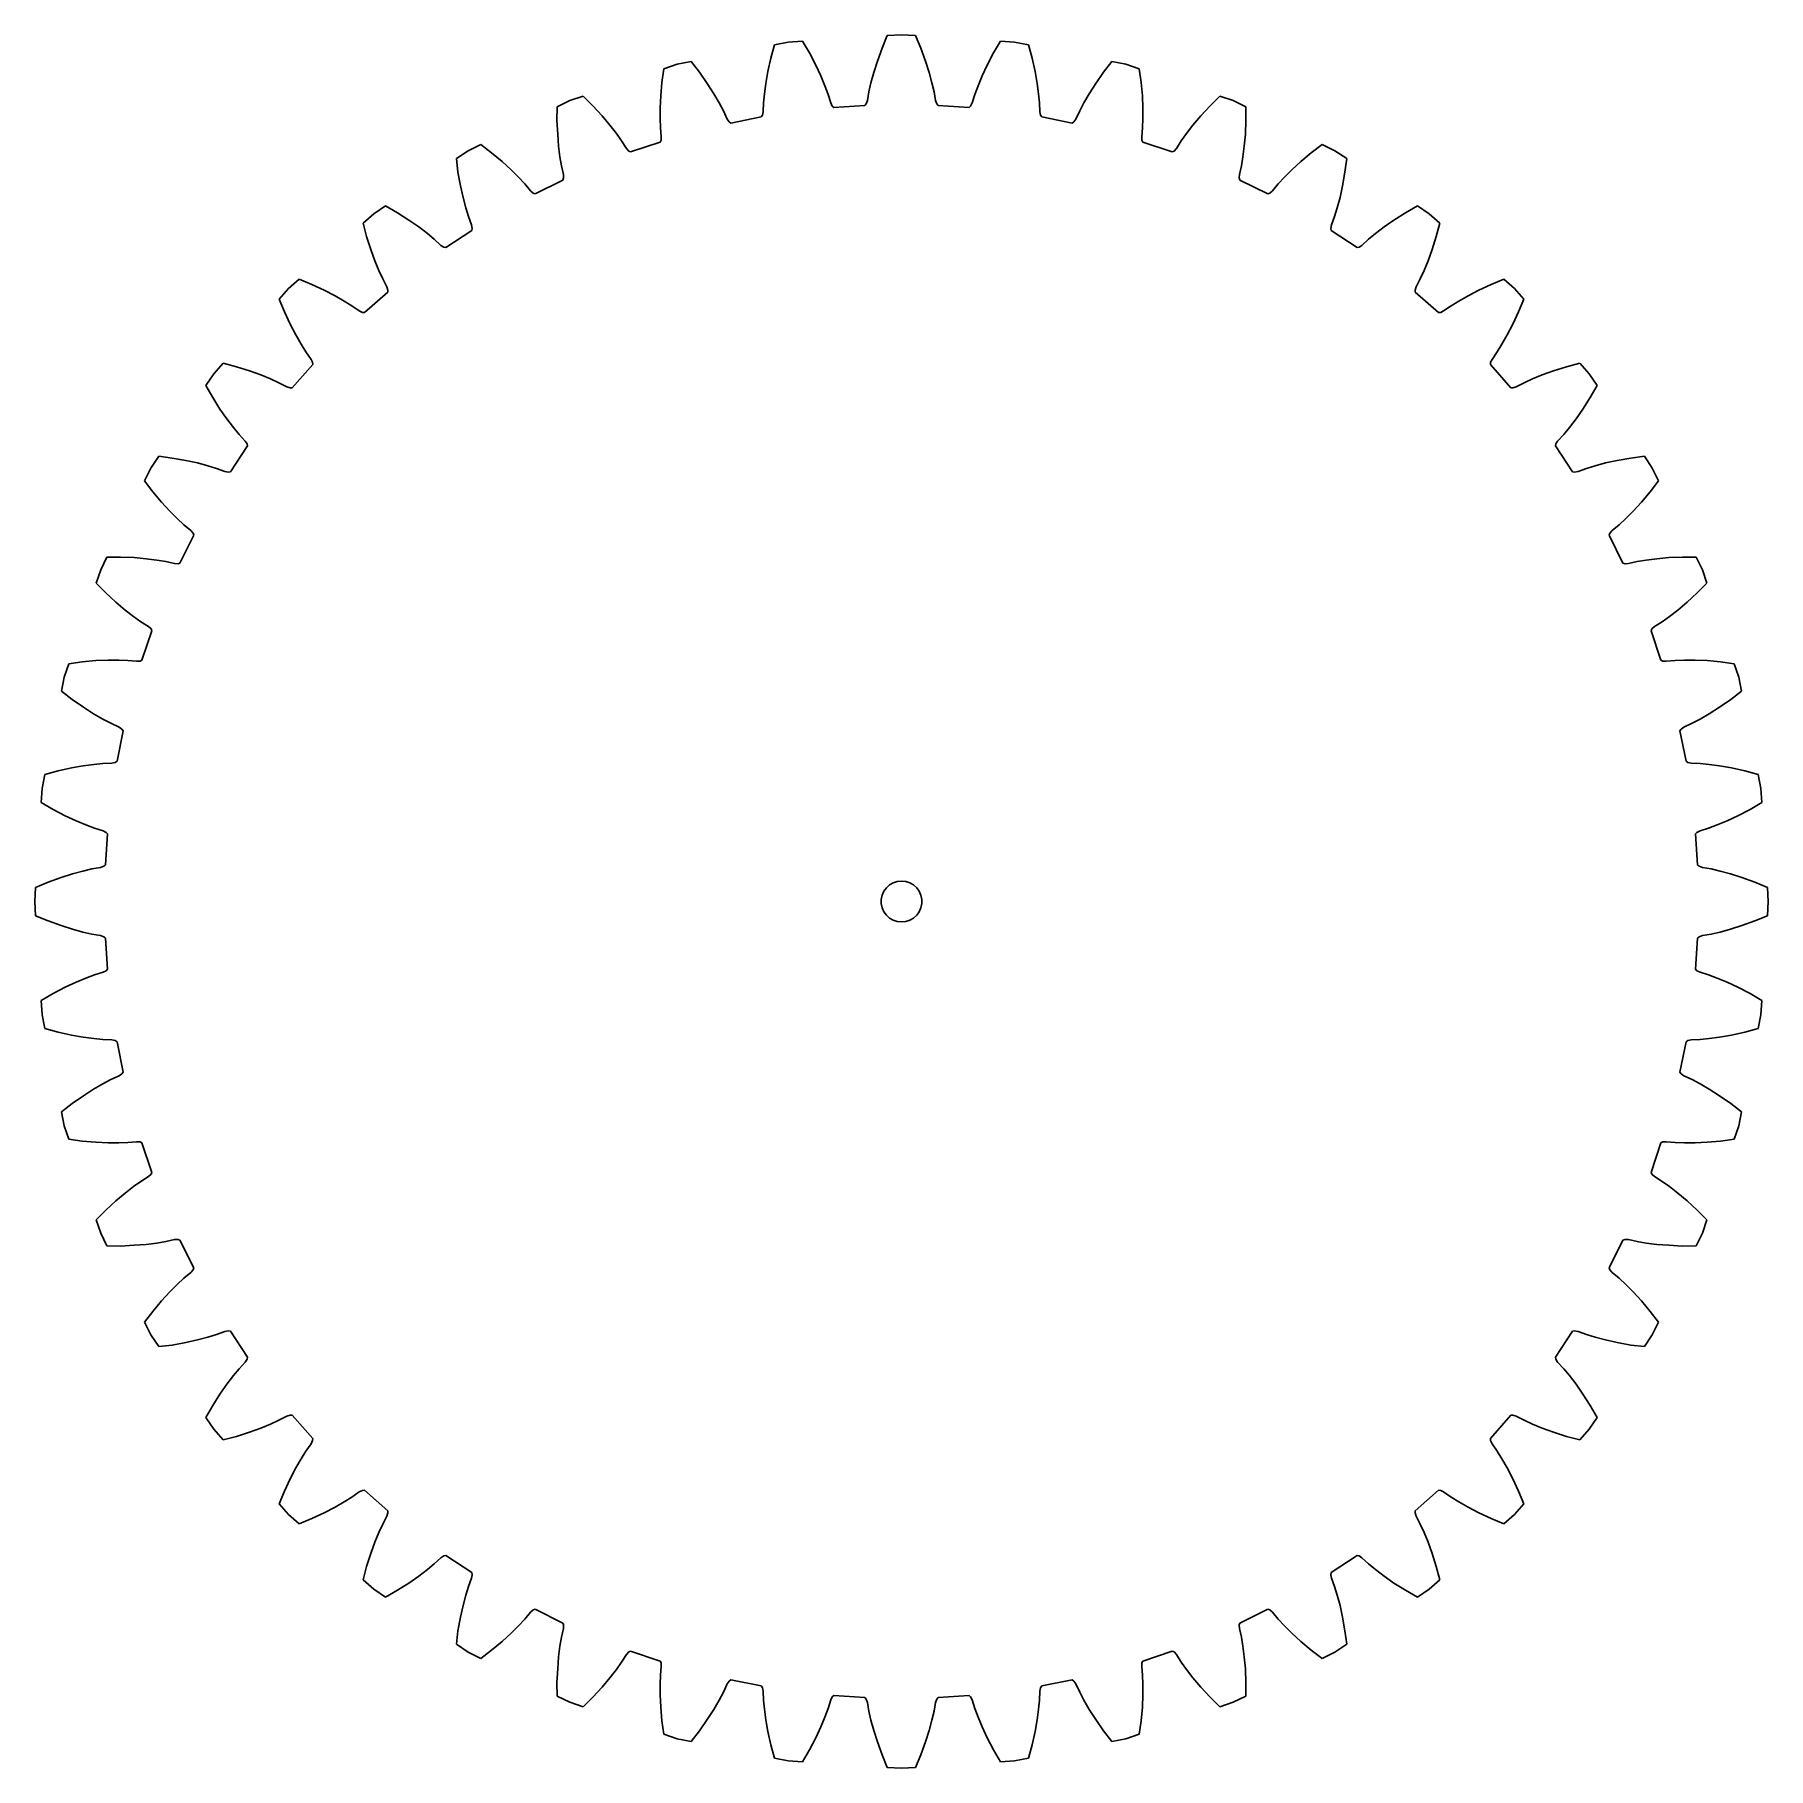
# Model space of a CAD drawing. Extents: x 0 to 127, y 0 to 127.
import ezdxf

# ---------------------------------------------------------------- set-up
doc = ezdxf.new("R2010")
doc.units = 0

msp = doc.modelspace()

# ---------------------------------------------------------------- linework, layer by layer
for p, q in [((63.66, 127.32), (62.62, 127.26)), ((64.7, 127.26), (63.66, 127.32)), ((54.33, 126.58), (54.07, 125.6)), ((55.35, 126.78), (54.33, 126.58)), ((56.39, 126.85), (55.35, 126.78)), ((56.9, 125.98), (56.39, 126.85)), ((62.24, 126.33), (61.89, 125.39)), ((62.62, 127.26), (62.24, 126.33)), ((65.09, 126.33), (64.7, 127.26)), ((65.43, 125.39), (65.09, 126.33)), ((70.93, 126.85), (70.43, 125.98)), ((71.97, 126.78), (70.93, 126.85)), ((72.99, 126.58), (71.97, 126.78)), ((73.26, 125.6), (72.99, 126.58)), ((46.2, 124.82), (46.07, 123.82)), ((47.19, 125.15), (46.2, 124.82)), ((48.21, 125.36), (47.19, 125.15)), ((48.82, 124.56), (48.21, 125.36)), ((54.07, 125.6), (53.85, 124.63)), ((57.36, 125.09), (56.9, 125.98)), ((57.74, 124.29), (57.36, 125.09)), ((61.89, 125.39), (61.62, 124.54)), ((65.7, 124.54), (65.43, 125.39)), ((69.96, 125.09), (69.59, 124.29)), ((70.43, 125.98), (69.96, 125.09)), ((73.47, 124.63), (73.26, 125.6)), ((79.12, 125.36), (78.5, 124.56)), ((80.14, 125.15), (79.12, 125.36)), ((81.12, 124.82), (80.14, 125.15)), ((81.26, 123.82), (81.12, 124.82)), ((46.07, 123.82), (45.98, 122.83)), ((49.4, 123.74), (48.82, 124.56)), ((49.88, 122.99), (49.4, 123.74)), ((53.69, 123.75), (53.59, 122.98)), ((53.85, 124.63), (53.69, 123.75)), ((58.04, 123.57), (57.74, 124.29)), ((58.27, 122.94), (58.04, 123.57)), ((61.42, 123.79), (61.27, 123.13)), ((61.62, 124.54), (61.42, 123.79)), ((65.9, 123.79), (65.7, 124.54)), ((66.05, 123.13), (65.9, 123.79)), ((69.29, 123.57), (69.06, 122.94)), ((69.59, 124.29), (69.29, 123.57)), ((73.63, 123.75), (73.47, 124.63)), ((73.73, 122.98), (73.63, 123.75)), ((77.93, 123.74), (77.45, 122.99)), ((78.5, 124.56), (77.93, 123.74)), ((81.35, 122.83), (81.26, 123.82)), ((39.3, 122.48), (38.37, 122.02)), ((40.29, 122.81), (39.3, 122.48)), ((41, 122.1), (40.29, 122.81)), ((45.98, 122.83), (45.94, 121.94)), ((50.27, 122.32), (49.88, 122.99)), ((50.58, 121.73), (50.27, 122.32)), ((53.53, 122.31), (53.5, 121.65)), ((53.59, 122.98), (53.53, 122.31)), ((58.47, 122.31), (58.27, 122.94)), ((58.58, 122.08), (58.47, 122.31)), ((61.07, 122.25), (60.97, 122.13)), ((61.16, 122.48), (61.07, 122.25)), ((61.27, 123.13), (61.16, 122.48)), ((66.17, 122.48), (66.05, 123.13)), ((66.25, 122.25), (66.17, 122.48)), ((66.35, 122.13), (66.25, 122.25)), ((68.86, 122.31), (68.74, 122.08)), ((69.06, 122.94), (68.86, 122.31)), ((73.79, 122.31), (73.73, 122.98)), ((73.82, 121.65), (73.79, 122.31)), ((77.06, 122.32), (76.75, 121.73)), ((77.45, 122.99), (77.06, 122.32)), ((81.39, 121.94), (81.35, 122.83)), ((87.04, 122.81), (86.33, 122.1)), ((88.02, 122.48), (87.04, 122.81)), ((88.96, 122.02), (88.02, 122.48)), ((38.37, 122.02), (38.36, 121.01)), ((38.36, 121.01), (38.41, 120.01)), ((41.68, 121.37), (41, 122.1)), ((42.25, 120.69), (41.68, 121.37)), ((45.94, 121.94), (45.93, 121.16)), ((45.93, 121.16), (45.96, 120.49)), ((50.86, 121.13), (50.58, 121.73)), ((51, 120.92), (50.86, 121.13)), ((53.36, 121.28), (51.13, 120.83)), ((53.45, 121.41), (53.36, 121.28)), ((53.5, 121.65), (53.45, 121.41)), ((58.7, 121.98), (58.58, 122.08)), ((60.97, 122.13), (58.7, 121.98)), ((68.63, 121.98), (66.35, 122.13)), ((68.74, 122.08), (68.63, 121.98)), ((73.87, 121.41), (73.82, 121.65)), ((73.96, 121.28), (73.87, 121.41)), ((76.2, 120.83), (73.96, 121.28)), ((76.47, 121.13), (76.33, 120.92)), ((76.75, 121.73), (76.47, 121.13)), ((81.36, 120.49), (81.39, 121.16)), ((81.39, 121.16), (81.39, 121.94)), ((85.65, 121.37), (85.07, 120.69)), ((86.33, 122.1), (85.65, 121.37)), ((88.92, 120.01), (88.96, 121.01)), ((88.96, 121.01), (88.96, 122.02)), ((38.41, 120.01), (38.48, 119.13)), ((42.73, 120.07), (42.25, 120.69)), ((43.11, 119.52), (42.73, 120.07)), ((45.96, 120.49), (46.02, 119.83)), ((46.02, 119.83), (46, 119.58)), ((51.13, 120.83), (51, 120.92)), ((76.33, 120.92), (76.2, 120.83)), ((81.31, 119.83), (81.36, 120.49)), ((81.32, 119.58), (81.31, 119.83)), ((84.6, 120.07), (84.21, 119.52)), ((85.07, 120.69), (84.6, 120.07)), ((88.84, 119.13), (88.92, 120.01)), ((31.83, 118.79), (30.97, 118.22)), ((32.76, 119.26), (31.83, 118.79)), ((33.56, 118.64), (32.76, 119.26)), ((34.33, 118), (33.56, 118.64)), ((38.48, 119.13), (38.58, 118.35)), ((43.47, 118.97), (43.11, 119.52)), ((43.63, 118.78), (43.47, 118.97)), ((43.77, 118.71), (43.63, 118.78)), ((45.93, 119.44), (43.77, 118.71)), ((46, 119.58), (45.93, 119.44)), ((81.39, 119.44), (81.32, 119.58)), ((83.55, 118.71), (81.39, 119.44)), ((83.69, 118.78), (83.55, 118.71)), ((83.86, 118.97), (83.69, 118.78)), ((84.21, 119.52), (83.86, 118.97)), ((88.74, 118.35), (88.84, 119.13)), ((93.76, 118.64), (92.99, 118)), ((94.56, 119.26), (93.76, 118.64)), ((95.49, 118.79), (94.56, 119.26)), ((96.36, 118.22), (95.49, 118.79)), ((30.97, 118.22), (31.09, 117.22)), ((31.09, 117.22), (31.27, 116.23)), ((34.99, 117.4), (34.33, 118)), ((35.54, 116.85), (34.99, 117.4)), ((38.58, 118.35), (38.7, 117.69)), ((38.7, 117.69), (38.84, 117.05)), ((88.49, 117.05), (88.63, 117.69)), ((88.63, 117.69), (88.74, 118.35)), ((92.33, 117.4), (91.78, 116.85)), ((92.99, 118), (92.33, 117.4)), ((96.06, 116.23), (96.23, 117.22)), ((96.23, 117.22), (96.36, 118.22)), ((31.27, 116.23), (31.46, 115.36)), ((36, 116.36), (35.54, 116.85)), ((36.42, 115.86), (36, 116.36)), ((38.8, 116.65), (36.76, 115.64)), ((38.85, 116.8), (38.8, 116.65)), ((38.84, 117.05), (38.85, 116.8)), ((88.47, 116.8), (88.49, 117.05)), ((88.52, 116.65), (88.47, 116.8)), ((90.57, 115.64), (88.52, 116.65)), ((91.33, 116.36), (90.9, 115.86)), ((91.78, 116.85), (91.33, 116.36)), ((95.87, 115.36), (96.06, 116.23)), ((25.77, 114.75), (24.91, 114.17)), ((26.65, 114.25), (25.77, 114.75)), ((31.46, 115.36), (31.66, 114.61)), ((31.66, 114.61), (31.86, 113.97)), ((36.61, 115.69), (36.42, 115.86)), ((36.76, 115.64), (36.61, 115.69)), ((90.71, 115.69), (90.57, 115.64)), ((90.9, 115.86), (90.71, 115.69)), ((95.47, 113.97), (95.67, 114.61)), ((95.67, 114.61), (95.87, 115.36)), ((101.55, 114.75), (100.68, 114.25)), ((102.42, 114.17), (101.55, 114.75)), ((24.91, 114.17), (24.12, 113.48)), ((24.12, 113.48), (24.38, 112.51)), ((27.49, 113.71), (26.65, 114.25)), ((28.22, 113.2), (27.49, 113.71)), ((31.86, 113.97), (32.08, 113.35)), ((32.08, 113.35), (32.13, 113.1)), ((95.2, 113.1), (95.24, 113.35)), ((95.24, 113.35), (95.47, 113.97)), ((99.83, 113.71), (99.1, 113.2)), ((100.68, 114.25), (99.83, 113.71)), ((103.2, 113.48), (102.42, 114.17)), ((102.94, 112.51), (103.2, 113.48)), ((24.38, 112.51), (24.68, 111.55)), ((28.84, 112.73), (28.22, 113.2)), ((29.35, 112.3), (28.84, 112.73)), ((29.84, 111.85), (29.35, 112.3)), ((32.1, 112.95), (30.2, 111.69)), ((32.13, 113.1), (32.1, 112.95)), ((95.23, 112.95), (95.2, 113.1)), ((97.12, 111.69), (95.23, 112.95)), ((97.97, 112.3), (97.48, 111.85)), ((98.48, 112.73), (97.97, 112.3)), ((99.1, 113.2), (98.48, 112.73)), ((102.64, 111.55), (102.94, 112.51)), ((24.68, 111.55), (24.98, 110.72)), ((30.05, 111.72), (29.84, 111.85)), ((30.2, 111.69), (30.05, 111.72)), ((97.27, 111.72), (97.12, 111.69)), ((97.48, 111.85), (97.27, 111.72)), ((102.34, 110.72), (102.64, 111.55)), ((24.98, 110.72), (25.28, 110)), ((25.28, 110), (25.56, 109.39)), ((101.76, 109.39), (102.04, 110)), ((102.04, 110), (102.34, 110.72)), ((18.65, 108.68), (17.96, 107.9)), ((19.43, 109.36), (18.65, 108.68)), ((20.36, 108.98), (19.43, 109.36)), ((21.27, 108.56), (20.36, 108.98)), ((22.06, 108.15), (21.27, 108.56)), ((25.93, 108.41), (24.22, 106.91)), ((25.56, 109.39), (25.87, 108.8)), ((25.87, 108.8), (25.94, 108.57)), ((25.94, 108.57), (25.93, 108.41)), ((101.38, 108.57), (101.46, 108.8)), ((101.39, 108.41), (101.38, 108.57)), ((103.1, 106.91), (101.39, 108.41)), ((101.46, 108.8), (101.76, 109.39)), ((106.06, 108.56), (105.27, 108.15)), ((106.96, 108.98), (106.06, 108.56)), ((107.9, 109.36), (106.96, 108.98)), ((108.68, 108.68), (107.9, 109.36)), ((109.36, 107.9), (108.68, 108.68)), ((17.96, 107.9), (18.34, 106.96)), ((18.34, 106.96), (18.76, 106.06)), ((22.73, 107.76), (22.06, 108.15)), ((23.3, 107.4), (22.73, 107.76)), ((23.84, 107.03), (23.3, 107.4)), ((24.07, 106.92), (23.84, 107.03)), ((103.48, 107.03), (103.26, 106.92)), ((104.03, 107.4), (103.48, 107.03)), ((104.59, 107.76), (104.03, 107.4)), ((105.27, 108.15), (104.59, 107.76)), ((108.56, 106.06), (108.98, 106.96)), ((108.98, 106.96), (109.36, 107.9)), ((18.76, 106.06), (19.17, 105.27)), ((24.22, 106.91), (24.07, 106.92)), ((103.26, 106.92), (103.1, 106.91)), ((108.15, 105.27), (108.56, 106.06)), ((19.17, 105.27), (19.56, 104.59)), ((19.56, 104.59), (19.92, 104.03)), ((107.4, 104.03), (107.76, 104.59)), ((107.76, 104.59), (108.15, 105.27)), ((13.84, 103.2), (13.16, 102.42)), ((14.82, 102.94), (13.84, 103.2)), ((19.92, 104.03), (20.3, 103.48)), ((20.3, 103.48), (20.41, 103.26)), ((20.41, 103.26), (20.42, 103.1)), ((106.91, 103.1), (106.92, 103.26)), ((106.92, 103.26), (107.03, 103.48)), ((107.03, 103.48), (107.4, 104.03)), ((113.48, 103.2), (112.51, 102.94)), ((114.17, 102.42), (113.48, 103.2)), ((13.16, 102.42), (12.58, 101.55)), ((15.77, 102.64), (14.82, 102.94)), ((16.61, 102.34), (15.77, 102.64)), ((17.33, 102.04), (16.61, 102.34)), ((17.93, 101.76), (17.33, 102.04)), ((20.42, 103.1), (18.91, 101.39)), ((108.41, 101.39), (106.91, 103.1)), ((110, 102.04), (109.39, 101.76)), ((110.72, 102.34), (110, 102.04)), ((111.55, 102.64), (110.72, 102.34)), ((112.51, 102.94), (111.55, 102.64)), ((114.75, 101.55), (114.17, 102.42)), ((12.58, 101.55), (13.08, 100.68)), ((13.08, 100.68), (13.61, 99.83)), ((18.52, 101.46), (17.93, 101.76)), ((18.76, 101.38), (18.52, 101.46)), ((18.91, 101.39), (18.76, 101.38)), ((108.57, 101.38), (108.41, 101.39)), ((108.8, 101.46), (108.57, 101.38)), ((109.39, 101.76), (108.8, 101.46)), ((113.71, 99.83), (114.25, 100.68)), ((114.25, 100.68), (114.75, 101.55)), ((13.61, 99.83), (14.12, 99.1)), ((113.2, 99.1), (113.71, 99.83)), ((14.12, 99.1), (14.6, 98.48)), ((14.6, 98.48), (15.02, 97.97)), ((112.3, 97.97), (112.73, 98.48)), ((112.73, 98.48), (113.2, 99.1)), ((15.64, 97.12), (14.37, 95.23)), ((15.02, 97.97), (15.47, 97.48)), ((15.47, 97.48), (15.61, 97.27)), ((15.61, 97.27), (15.64, 97.12)), ((111.69, 97.12), (111.72, 97.27)), ((112.95, 95.23), (111.69, 97.12)), ((111.72, 97.27), (111.85, 97.48)), ((111.85, 97.48), (112.3, 97.97)), ((9.11, 96.36), (8.53, 95.49)), ((10.11, 96.23), (9.11, 96.36)), ((11.09, 96.06), (10.11, 96.23)), ((11.96, 95.87), (11.09, 96.06)), ((12.71, 95.67), (11.96, 95.87)), ((13.35, 95.47), (12.71, 95.67)), ((114.61, 95.67), (113.97, 95.47)), ((115.36, 95.87), (114.61, 95.67)), ((116.23, 96.06), (115.36, 95.87)), ((117.22, 96.23), (116.23, 96.06)), ((118.22, 96.36), (117.22, 96.23)), ((118.79, 95.49), (118.22, 96.36)), ((8.53, 95.49), (8.07, 94.56)), ((8.07, 94.56), (8.68, 93.76)), ((13.97, 95.24), (13.35, 95.47)), ((14.22, 95.2), (13.97, 95.24)), ((14.37, 95.23), (14.22, 95.2)), ((113.1, 95.2), (112.95, 95.23)), ((113.35, 95.24), (113.1, 95.2)), ((113.97, 95.47), (113.35, 95.24)), ((118.64, 93.76), (119.26, 94.56)), ((119.26, 94.56), (118.79, 95.49)), ((8.68, 93.76), (9.32, 92.99)), ((9.32, 92.99), (9.92, 92.33)), ((117.4, 92.33), (118, 92.99)), ((118, 92.99), (118.64, 93.76)), ((9.92, 92.33), (10.47, 91.78)), ((10.47, 91.78), (10.96, 91.33)), ((116.36, 91.33), (116.85, 91.78)), ((116.85, 91.78), (117.4, 92.33)), ((11.68, 90.57), (10.67, 88.52)), ((10.96, 91.33), (11.47, 90.9)), ((11.47, 90.9), (11.63, 90.71)), ((11.63, 90.71), (11.68, 90.57)), ((115.64, 90.57), (115.69, 90.71)), ((116.65, 88.52), (115.64, 90.57)), ((115.69, 90.71), (115.86, 90.9)), ((115.86, 90.9), (116.36, 91.33)), ((4.85, 88.02), (4.51, 87.04)), ((5.31, 88.96), (4.85, 88.02)), ((6.31, 88.96), (5.31, 88.96)), ((7.31, 88.92), (6.31, 88.96)), ((8.2, 88.84), (7.31, 88.92)), ((8.97, 88.74), (8.2, 88.84)), ((9.63, 88.63), (8.97, 88.74)), ((10.28, 88.49), (9.63, 88.63)), ((10.53, 88.47), (10.28, 88.49)), ((10.67, 88.52), (10.53, 88.47)), ((116.8, 88.47), (116.65, 88.52)), ((117.05, 88.49), (116.8, 88.47)), ((117.69, 88.63), (117.05, 88.49)), ((118.35, 88.74), (117.69, 88.63)), ((119.13, 88.84), (118.35, 88.74)), ((120.01, 88.92), (119.13, 88.84)), ((121.01, 88.96), (120.01, 88.92)), ((122.02, 88.96), (121.01, 88.96)), ((122.48, 88.02), (122.02, 88.96)), ((122.81, 87.04), (122.48, 88.02)), ((4.51, 87.04), (5.22, 86.33)), ((122.1, 86.33), (122.81, 87.04)), ((5.22, 86.33), (5.96, 85.65)), ((5.96, 85.65), (6.64, 85.07)), ((120.69, 85.07), (121.37, 85.65)), ((121.37, 85.65), (122.1, 86.33)), ((6.64, 85.07), (7.25, 84.6)), ((7.25, 84.6), (7.8, 84.21)), ((7.8, 84.21), (8.36, 83.86)), ((118.97, 83.86), (119.52, 84.21)), ((119.52, 84.21), (120.07, 84.6)), ((120.07, 84.6), (120.69, 85.07)), ((8.61, 83.55), (7.88, 81.39)), ((8.36, 83.86), (8.55, 83.69)), ((8.55, 83.69), (8.61, 83.55)), ((118.71, 83.55), (118.78, 83.69)), ((119.44, 81.39), (118.71, 83.55)), ((118.78, 83.69), (118.97, 83.86)), ((2.5, 81.12), (2.17, 80.14)), ((3.5, 81.26), (2.5, 81.12)), ((4.5, 81.35), (3.5, 81.26)), ((5.39, 81.39), (4.5, 81.35)), ((6.17, 81.39), (5.39, 81.39)), ((6.83, 81.36), (6.17, 81.39)), ((7.49, 81.31), (6.83, 81.36)), ((7.74, 81.32), (7.49, 81.31)), ((7.88, 81.39), (7.74, 81.32)), ((119.58, 81.32), (119.44, 81.39)), ((119.83, 81.31), (119.58, 81.32)), ((120.49, 81.36), (119.83, 81.31)), ((121.16, 81.39), (120.49, 81.36)), ((121.94, 81.39), (121.16, 81.39)), ((122.83, 81.35), (121.94, 81.39)), ((123.82, 81.26), (122.83, 81.35)), ((124.82, 81.12), (123.82, 81.26)), ((125.15, 80.14), (124.82, 81.12)), ((2.17, 80.14), (1.97, 79.12)), ((1.97, 79.12), (2.76, 78.5)), ((124.56, 78.5), (125.36, 79.12)), ((125.36, 79.12), (125.15, 80.14)), ((2.76, 78.5), (3.58, 77.93)), ((3.58, 77.93), (4.33, 77.45)), ((122.99, 77.45), (123.74, 77.93)), ((123.74, 77.93), (124.56, 78.5)), ((4.33, 77.45), (5, 77.06)), ((5, 77.06), (5.6, 76.75)), ((5.6, 76.75), (6.2, 76.47)), ((6.2, 76.47), (6.4, 76.33)), ((120.92, 76.33), (121.13, 76.47)), ((121.13, 76.47), (121.73, 76.75)), ((121.73, 76.75), (122.32, 77.06)), ((122.32, 77.06), (122.99, 77.45)), ((6.49, 76.2), (6.05, 73.96)), ((6.4, 76.33), (6.49, 76.2)), ((120.83, 76.2), (120.92, 76.33)), ((121.28, 73.96), (120.83, 76.2)), ((5.92, 73.87), (5.67, 73.82)), ((6.05, 73.96), (5.92, 73.87)), ((121.41, 73.87), (121.28, 73.96)), ((121.65, 73.82), (121.41, 73.87)), ((0.75, 72.99), (0.54, 71.97)), ((1.72, 73.26), (0.75, 72.99)), ((2.7, 73.47), (1.72, 73.26)), ((3.57, 73.63), (2.7, 73.47)), ((4.34, 73.73), (3.57, 73.63)), ((5.01, 73.79), (4.34, 73.73)), ((5.67, 73.82), (5.01, 73.79)), ((122.31, 73.79), (121.65, 73.82)), ((122.98, 73.73), (122.31, 73.79)), ((123.75, 73.63), (122.98, 73.73)), ((124.63, 73.47), (123.75, 73.63)), ((125.6, 73.26), (124.63, 73.47)), ((126.58, 72.99), (125.6, 73.26)), ((126.78, 71.97), (126.58, 72.99)), ((0.54, 71.97), (0.48, 70.93)), ((126.85, 70.93), (126.78, 71.97)), ((0.48, 70.93), (1.35, 70.43)), ((1.35, 70.43), (2.23, 69.96)), ((125.09, 69.96), (125.98, 70.43)), ((125.98, 70.43), (126.85, 70.93)), ((2.23, 69.96), (3.04, 69.59)), ((3.04, 69.59), (3.76, 69.29)), ((3.76, 69.29), (4.39, 69.06)), ((4.39, 69.06), (5.02, 68.86)), ((5.02, 68.86), (5.24, 68.74)), ((122.08, 68.74), (122.31, 68.86)), ((122.31, 68.86), (122.94, 69.06)), ((122.94, 69.06), (123.57, 69.29)), ((123.57, 69.29), (124.29, 69.59)), ((124.29, 69.59), (125.09, 69.96)), ((5.34, 68.63), (5.19, 66.35)), ((5.24, 68.74), (5.34, 68.63)), ((121.98, 68.63), (122.08, 68.74)), ((122.13, 66.35), (121.98, 68.63)), ((5.08, 66.25), (4.84, 66.17)), ((5.19, 66.35), (5.08, 66.25)), ((122.25, 66.25), (122.13, 66.35)), ((122.48, 66.17), (122.25, 66.25)), ((1, 65.09), (0.07, 64.7)), ((1.94, 65.43), (1, 65.09)), ((2.78, 65.7), (1.94, 65.43)), ((3.54, 65.9), (2.78, 65.7)), ((4.19, 66.05), (3.54, 65.9)), ((4.84, 66.17), (4.19, 66.05)), ((62.78, 64.88), (63.05, 65.03)), ((63.05, 65.03), (63.35, 65.13)), ((63.35, 65.13), (63.66, 65.16)), ((63.66, 65.16), (63.97, 65.13)), ((63.97, 65.13), (64.27, 65.03)), ((64.27, 65.03), (64.54, 64.88)), ((123.13, 66.05), (122.48, 66.17)), ((123.79, 65.9), (123.13, 66.05)), ((124.54, 65.7), (123.79, 65.9)), ((125.39, 65.43), (124.54, 65.7)), ((126.33, 65.09), (125.39, 65.43)), ((127.26, 64.7), (126.33, 65.09)), ((0.07, 64.7), (0, 63.66)), ((62.17, 63.82), (62.24, 64.13)), ((62.17, 63.51), (62.17, 63.82)), ((62.24, 64.13), (62.36, 64.41)), ((62.36, 64.41), (62.55, 64.67)), ((62.55, 64.67), (62.78, 64.88)), ((64.54, 64.88), (64.78, 64.67)), ((64.78, 64.67), (64.96, 64.41)), ((64.96, 64.41), (65.09, 64.13)), ((65.09, 64.13), (65.15, 63.82)), ((65.15, 63.82), (65.15, 63.51)), ((127.32, 63.66), (127.26, 64.7)), ((0, 63.66), (0.07, 62.62)), ((0.07, 62.62), (1, 62.24)), ((62.24, 63.2), (62.17, 63.51)), ((62.36, 62.91), (62.24, 63.2)), ((62.55, 62.66), (62.36, 62.91)), ((62.78, 62.45), (62.55, 62.66)), ((63.05, 62.29), (62.78, 62.45)), ((64.54, 62.45), (64.27, 62.29)), ((64.78, 62.66), (64.54, 62.45)), ((64.96, 62.91), (64.78, 62.66)), ((65.09, 63.2), (64.96, 62.91)), ((65.15, 63.51), (65.09, 63.2)), ((126.33, 62.24), (127.26, 62.62)), ((127.26, 62.62), (127.32, 63.66)), ((1, 62.24), (1.94, 61.89)), ((1.94, 61.89), (2.78, 61.62)), ((2.78, 61.62), (3.54, 61.42)), ((3.54, 61.42), (4.19, 61.27)), ((4.19, 61.27), (4.84, 61.16)), ((4.84, 61.16), (5.08, 61.07)), ((63.35, 62.19), (63.05, 62.29)), ((63.66, 62.16), (63.35, 62.19)), ((63.97, 62.19), (63.66, 62.16)), ((64.27, 62.29), (63.97, 62.19)), ((122.25, 61.07), (122.48, 61.16)), ((122.48, 61.16), (123.13, 61.27)), ((123.13, 61.27), (123.79, 61.42)), ((123.79, 61.42), (124.54, 61.62)), ((124.54, 61.62), (125.39, 61.89)), ((125.39, 61.89), (126.33, 62.24)), ((5.08, 61.07), (5.19, 60.97)), ((5.19, 60.97), (5.34, 58.7)), ((121.98, 58.7), (122.13, 60.97)), ((122.13, 60.97), (122.25, 61.07)), ((5.24, 58.58), (5.02, 58.47)), ((5.34, 58.7), (5.24, 58.58)), ((122.08, 58.58), (121.98, 58.7)), ((122.31, 58.47), (122.08, 58.58)), ((2.23, 57.36), (1.35, 56.9)), ((3.04, 57.74), (2.23, 57.36)), ((3.76, 58.04), (3.04, 57.74)), ((4.39, 58.27), (3.76, 58.04)), ((5.02, 58.47), (4.39, 58.27)), ((122.94, 58.27), (122.31, 58.47)), ((123.57, 58.04), (122.94, 58.27)), ((124.29, 57.74), (123.57, 58.04)), ((125.09, 57.36), (124.29, 57.74)), ((125.98, 56.9), (125.09, 57.36)), ((1.35, 56.9), (0.48, 56.39)), ((0.48, 56.39), (0.54, 55.35)), ((126.85, 56.39), (125.98, 56.9)), ((126.78, 55.35), (126.85, 56.39)), ((0.54, 55.35), (0.75, 54.33)), ((126.58, 54.33), (126.78, 55.35)), ((0.75, 54.33), (1.72, 54.07)), ((1.72, 54.07), (2.7, 53.85)), ((2.7, 53.85), (3.57, 53.69)), ((3.57, 53.69), (4.34, 53.59)), ((4.34, 53.59), (5.01, 53.53)), ((5.01, 53.53), (5.67, 53.5)), ((5.67, 53.5), (5.92, 53.45)), ((121.41, 53.45), (121.65, 53.5)), ((121.65, 53.5), (122.31, 53.53)), ((122.31, 53.53), (122.98, 53.59)), ((122.98, 53.59), (123.75, 53.69)), ((123.75, 53.69), (124.63, 53.85)), ((124.63, 53.85), (125.6, 54.07)), ((125.6, 54.07), (126.58, 54.33)), ((5.92, 53.45), (6.05, 53.36)), ((6.05, 53.36), (6.49, 51.13)), ((120.83, 51.13), (121.28, 53.36)), ((121.28, 53.36), (121.41, 53.45)), ((6.4, 51), (6.2, 50.86)), ((6.49, 51.13), (6.4, 51)), ((120.92, 51), (120.83, 51.13)), ((121.13, 50.86), (120.92, 51)), ((4.33, 49.88), (3.58, 49.4)), ((5, 50.27), (4.33, 49.88)), ((5.6, 50.58), (5, 50.27)), ((6.2, 50.86), (5.6, 50.58)), ((121.73, 50.58), (121.13, 50.86)), ((122.32, 50.27), (121.73, 50.58)), ((122.99, 49.88), (122.32, 50.27)), ((123.74, 49.4), (122.99, 49.88)), ((2.76, 48.82), (1.97, 48.21)), ((3.58, 49.4), (2.76, 48.82)), ((124.56, 48.82), (123.74, 49.4)), ((125.36, 48.21), (124.56, 48.82)), ((1.97, 48.21), (2.17, 47.19)), ((2.17, 47.19), (2.5, 46.2)), ((124.82, 46.2), (125.15, 47.19)), ((125.15, 47.19), (125.36, 48.21)), ((2.5, 46.2), (3.5, 46.07)), ((3.5, 46.07), (4.5, 45.98)), ((4.5, 45.98), (5.39, 45.94)), ((5.39, 45.94), (6.17, 45.93)), ((6.17, 45.93), (6.83, 45.96)), ((6.83, 45.96), (7.49, 46.02)), ((7.49, 46.02), (7.74, 46)), ((7.74, 46), (7.88, 45.93)), ((7.88, 45.93), (8.61, 43.77)), ((118.71, 43.77), (119.44, 45.93)), ((119.44, 45.93), (119.58, 46)), ((119.58, 46), (119.83, 46.02)), ((119.83, 46.02), (120.49, 45.96)), ((120.49, 45.96), (121.16, 45.93)), ((121.16, 45.93), (121.94, 45.94)), ((121.94, 45.94), (122.83, 45.98)), ((122.83, 45.98), (123.82, 46.07)), ((123.82, 46.07), (124.82, 46.2)), ((8.36, 43.47), (7.8, 43.11)), ((8.55, 43.63), (8.36, 43.47)), ((8.61, 43.77), (8.55, 43.63)), ((118.78, 43.63), (118.71, 43.77)), ((118.97, 43.47), (118.78, 43.63)), ((119.52, 43.11), (118.97, 43.47)), ((6.64, 42.25), (5.96, 41.68)), ((7.25, 42.73), (6.64, 42.25)), ((7.8, 43.11), (7.25, 42.73)), ((120.07, 42.73), (119.52, 43.11)), ((120.69, 42.25), (120.07, 42.73)), ((121.37, 41.68), (120.69, 42.25)), ((5.22, 41), (4.51, 40.29)), ((5.96, 41.68), (5.22, 41)), ((122.1, 41), (121.37, 41.68)), ((122.81, 40.29), (122.1, 41)), ((4.51, 40.29), (4.85, 39.3)), ((122.48, 39.3), (122.81, 40.29)), ((4.85, 39.3), (5.31, 38.37)), ((5.31, 38.37), (6.31, 38.36)), ((6.31, 38.36), (7.31, 38.41)), ((7.31, 38.41), (8.2, 38.48)), ((8.2, 38.48), (8.97, 38.58)), ((8.97, 38.58), (9.63, 38.7)), ((9.63, 38.7), (10.28, 38.84)), ((10.28, 38.84), (10.53, 38.85)), ((10.53, 38.85), (10.67, 38.8)), ((10.67, 38.8), (11.68, 36.76)), ((115.64, 36.76), (116.65, 38.8)), ((116.65, 38.8), (116.8, 38.85)), ((116.8, 38.85), (117.05, 38.84)), ((117.05, 38.84), (117.69, 38.7)), ((117.69, 38.7), (118.35, 38.58)), ((118.35, 38.58), (119.13, 38.48)), ((119.13, 38.48), (120.01, 38.41)), ((120.01, 38.41), (121.01, 38.36)), ((121.01, 38.36), (122.02, 38.37)), ((122.02, 38.37), (122.48, 39.3)), ((10.96, 36), (10.47, 35.54)), ((11.47, 36.42), (10.96, 36)), ((11.63, 36.61), (11.47, 36.42)), ((11.68, 36.76), (11.63, 36.61)), ((115.69, 36.61), (115.64, 36.76)), ((115.86, 36.42), (115.69, 36.61)), ((116.36, 36), (115.86, 36.42)), ((116.85, 35.54), (116.36, 36)), ((9.92, 34.99), (9.32, 34.33)), ((10.47, 35.54), (9.92, 34.99)), ((117.4, 34.99), (116.85, 35.54)), ((118, 34.33), (117.4, 34.99)), ((8.68, 33.56), (8.07, 32.76)), ((9.32, 34.33), (8.68, 33.56)), ((118.64, 33.56), (118, 34.33)), ((119.26, 32.76), (118.64, 33.56)), ((8.07, 32.76), (8.53, 31.83)), ((12.71, 31.66), (13.35, 31.86)), ((13.35, 31.86), (13.97, 32.08)), ((13.97, 32.08), (14.22, 32.13)), ((14.22, 32.13), (14.37, 32.1)), ((14.37, 32.1), (15.64, 30.2)), ((111.69, 30.2), (112.95, 32.1)), ((112.95, 32.1), (113.1, 32.13)), ((113.1, 32.13), (113.35, 32.08)), ((113.35, 32.08), (113.97, 31.86)), ((113.97, 31.86), (114.61, 31.66)), ((118.79, 31.83), (119.26, 32.76)), ((8.53, 31.83), (9.11, 30.97)), ((9.11, 30.97), (10.11, 31.09)), ((10.11, 31.09), (11.09, 31.27)), ((11.09, 31.27), (11.96, 31.46)), ((11.96, 31.46), (12.71, 31.66)), ((114.61, 31.66), (115.36, 31.46)), ((115.36, 31.46), (116.23, 31.27)), ((116.23, 31.27), (117.22, 31.09)), ((117.22, 31.09), (118.22, 30.97)), ((118.22, 30.97), (118.79, 31.83)), ((15.02, 29.35), (14.6, 28.84)), ((15.47, 29.84), (15.02, 29.35)), ((15.61, 30.05), (15.47, 29.84)), ((15.64, 30.2), (15.61, 30.05)), ((111.72, 30.05), (111.69, 30.2)), ((111.85, 29.84), (111.72, 30.05)), ((112.3, 29.35), (111.85, 29.84)), ((112.73, 28.84), (112.3, 29.35)), ((14.12, 28.22), (13.61, 27.49)), ((14.6, 28.84), (14.12, 28.22)), ((113.2, 28.22), (112.73, 28.84)), ((113.71, 27.49), (113.2, 28.22)), ((13.61, 27.49), (13.08, 26.65)), ((114.25, 26.65), (113.71, 27.49)), ((13.08, 26.65), (12.58, 25.77)), ((12.58, 25.77), (13.16, 24.91)), ((17.33, 25.28), (17.93, 25.56)), ((17.93, 25.56), (18.52, 25.87)), ((18.52, 25.87), (18.76, 25.94)), ((18.76, 25.94), (18.91, 25.93)), ((18.91, 25.93), (20.42, 24.22)), ((106.91, 24.22), (108.41, 25.93)), ((108.41, 25.93), (108.57, 25.94)), ((108.57, 25.94), (108.8, 25.87)), ((108.8, 25.87), (109.39, 25.56)), ((109.39, 25.56), (110, 25.28)), ((114.17, 24.91), (114.75, 25.77)), ((114.75, 25.77), (114.25, 26.65)), ((13.16, 24.91), (13.84, 24.12)), ((13.84, 24.12), (14.82, 24.38)), ((14.82, 24.38), (15.77, 24.68)), ((15.77, 24.68), (16.61, 24.98)), ((16.61, 24.98), (17.33, 25.28)), ((20.42, 24.22), (20.41, 24.07)), ((106.92, 24.07), (106.91, 24.22)), ((110, 25.28), (110.72, 24.98)), ((110.72, 24.98), (111.55, 24.68)), ((111.55, 24.68), (112.51, 24.38)), ((112.51, 24.38), (113.48, 24.12)), ((113.48, 24.12), (114.17, 24.91)), ((19.92, 23.3), (19.56, 22.73)), ((20.3, 23.84), (19.92, 23.3)), ((20.41, 24.07), (20.3, 23.84)), ((107.03, 23.84), (106.92, 24.07)), ((107.4, 23.3), (107.03, 23.84)), ((107.76, 22.73), (107.4, 23.3)), ((19.17, 22.06), (18.76, 21.27)), ((19.56, 22.73), (19.17, 22.06)), ((108.15, 22.06), (107.76, 22.73)), ((108.56, 21.27), (108.15, 22.06)), ((18.76, 21.27), (18.34, 20.36)), ((23.84, 20.3), (24.07, 20.41)), ((24.07, 20.41), (24.22, 20.42)), ((24.22, 20.42), (25.93, 18.91)), ((101.39, 18.91), (103.1, 20.42)), ((103.1, 20.42), (103.26, 20.41)), ((103.26, 20.41), (103.48, 20.3)), ((108.98, 20.36), (108.56, 21.27)), ((18.34, 20.36), (17.96, 19.43)), ((17.96, 19.43), (18.65, 18.65)), ((21.27, 18.76), (22.06, 19.17)), ((22.06, 19.17), (22.73, 19.56)), ((22.73, 19.56), (23.3, 19.92)), ((23.3, 19.92), (23.84, 20.3)), ((103.48, 20.3), (104.03, 19.92)), ((104.03, 19.92), (104.59, 19.56)), ((104.59, 19.56), (105.27, 19.17)), ((105.27, 19.17), (106.06, 18.76)), ((108.68, 18.65), (109.36, 19.43)), ((109.36, 19.43), (108.98, 20.36)), ((18.65, 18.65), (19.43, 17.96)), ((19.43, 17.96), (20.36, 18.34)), ((20.36, 18.34), (21.27, 18.76)), ((25.56, 17.93), (25.28, 17.33)), ((25.87, 18.52), (25.56, 17.93)), ((25.94, 18.76), (25.87, 18.52)), ((25.93, 18.91), (25.94, 18.76)), ((101.38, 18.76), (101.39, 18.91)), ((101.46, 18.52), (101.38, 18.76)), ((101.76, 17.93), (101.46, 18.52)), ((102.04, 17.33), (101.76, 17.93)), ((106.06, 18.76), (106.96, 18.34)), ((106.96, 18.34), (107.9, 17.96)), ((107.9, 17.96), (108.68, 18.65)), ((24.98, 16.61), (24.68, 15.77)), ((25.28, 17.33), (24.98, 16.61)), ((102.34, 16.61), (102.04, 17.33)), ((102.64, 15.77), (102.34, 16.61)), ((24.68, 15.77), (24.38, 14.82)), ((29.35, 15.02), (29.84, 15.47)), ((29.84, 15.47), (30.05, 15.61)), ((30.05, 15.61), (30.2, 15.64)), ((30.2, 15.64), (32.1, 14.37)), ((95.23, 14.37), (97.12, 15.64)), ((97.12, 15.64), (97.27, 15.61)), ((97.27, 15.61), (97.48, 15.47)), ((97.48, 15.47), (97.97, 15.02)), ((102.94, 14.82), (102.64, 15.77)), ((24.38, 14.82), (24.12, 13.84)), ((27.49, 13.61), (28.22, 14.12)), ((28.22, 14.12), (28.84, 14.6)), ((28.84, 14.6), (29.35, 15.02)), ((32.13, 14.22), (32.08, 13.97)), ((32.1, 14.37), (32.13, 14.22)), ((95.2, 14.22), (95.23, 14.37)), ((95.24, 13.97), (95.2, 14.22)), ((97.97, 15.02), (98.48, 14.6)), ((98.48, 14.6), (99.1, 14.12)), ((99.1, 14.12), (99.83, 13.61)), ((103.2, 13.84), (102.94, 14.82)), ((24.12, 13.84), (24.91, 13.16)), ((24.91, 13.16), (25.77, 12.58)), ((25.77, 12.58), (26.65, 13.08)), ((26.65, 13.08), (27.49, 13.61)), ((31.86, 13.35), (31.66, 12.71)), ((32.08, 13.97), (31.86, 13.35)), ((95.47, 13.35), (95.24, 13.97)), ((95.67, 12.71), (95.47, 13.35)), ((99.83, 13.61), (100.68, 13.08)), ((100.68, 13.08), (101.55, 12.58)), ((101.55, 12.58), (102.42, 13.16)), ((102.42, 13.16), (103.2, 13.84)), ((31.46, 11.96), (31.27, 11.09)), ((31.66, 12.71), (31.46, 11.96)), ((36, 10.96), (36.42, 11.47)), ((36.42, 11.47), (36.61, 11.63)), ((36.61, 11.63), (36.76, 11.68)), ((36.76, 11.68), (38.8, 10.67)), ((88.52, 10.67), (90.57, 11.68)), ((90.57, 11.68), (90.71, 11.63)), ((90.71, 11.63), (90.9, 11.47)), ((90.9, 11.47), (91.33, 10.96)), ((95.87, 11.96), (95.67, 12.71)), ((96.06, 11.09), (95.87, 11.96)), ((31.27, 11.09), (31.09, 10.11)), ((34.99, 9.92), (35.54, 10.47)), ((35.54, 10.47), (36, 10.96)), ((38.84, 10.28), (38.7, 9.63)), ((38.8, 10.67), (38.85, 10.53)), ((38.85, 10.53), (38.84, 10.28)), ((88.47, 10.53), (88.52, 10.67)), ((88.49, 10.28), (88.47, 10.53)), ((88.63, 9.63), (88.49, 10.28)), ((91.33, 10.96), (91.78, 10.47)), ((91.78, 10.47), (92.33, 9.92)), ((96.23, 10.11), (96.06, 11.09)), ((31.09, 10.11), (30.97, 9.11)), ((30.97, 9.11), (31.83, 8.53)), ((33.56, 8.68), (34.33, 9.32)), ((34.33, 9.32), (34.99, 9.92)), ((38.58, 8.97), (38.48, 8.2)), ((38.7, 9.63), (38.58, 8.97)), ((88.74, 8.97), (88.63, 9.63)), ((88.84, 8.2), (88.74, 8.97)), ((92.33, 9.92), (92.99, 9.32)), ((92.99, 9.32), (93.76, 8.68)), ((95.49, 8.53), (96.36, 9.11)), ((96.36, 9.11), (96.23, 10.11)), ((31.83, 8.53), (32.76, 8.07)), ((32.76, 8.07), (33.56, 8.68)), ((38.48, 8.2), (38.41, 7.31)), ((42.73, 7.25), (43.11, 7.8)), ((43.11, 7.8), (43.47, 8.36)), ((43.47, 8.36), (43.63, 8.55)), ((43.63, 8.55), (43.77, 8.61)), ((43.77, 8.61), (45.93, 7.88)), ((45.93, 7.88), (46, 7.74)), ((46, 7.74), (46.02, 7.49)), ((81.31, 7.49), (81.32, 7.74)), ((81.32, 7.74), (81.39, 7.88)), ((81.39, 7.88), (83.55, 8.61)), ((83.55, 8.61), (83.69, 8.55)), ((83.69, 8.55), (83.86, 8.36)), ((83.86, 8.36), (84.21, 7.8)), ((84.21, 7.8), (84.6, 7.25)), ((88.92, 7.31), (88.84, 8.2)), ((93.76, 8.68), (94.56, 8.07)), ((94.56, 8.07), (95.49, 8.53)), ((38.41, 7.31), (38.36, 6.31)), ((41.68, 5.96), (42.25, 6.64)), ((42.25, 6.64), (42.73, 7.25)), ((45.96, 6.83), (45.93, 6.17)), ((46.02, 7.49), (45.96, 6.83)), ((50.86, 6.2), (51, 6.4)), ((51, 6.4), (51.13, 6.49)), ((51.13, 6.49), (53.36, 6.05)), ((73.96, 6.05), (76.2, 6.49)), ((76.2, 6.49), (76.33, 6.4)), ((76.33, 6.4), (76.47, 6.2)), ((81.36, 6.83), (81.31, 7.49)), ((81.39, 6.17), (81.36, 6.83)), ((84.6, 7.25), (85.07, 6.64)), ((85.07, 6.64), (85.65, 5.96)), ((88.96, 6.31), (88.92, 7.31)), ((38.36, 6.31), (38.37, 5.31)), ((38.37, 5.31), (39.3, 4.85)), ((40.29, 4.51), (41, 5.22)), ((41, 5.22), (41.68, 5.96)), ((45.93, 6.17), (45.94, 5.39)), ((45.94, 5.39), (45.98, 4.5)), ((50.27, 5), (50.58, 5.6)), ((50.58, 5.6), (50.86, 6.2)), ((53.36, 6.05), (53.45, 5.92)), ((53.45, 5.92), (53.5, 5.67)), ((53.5, 5.67), (53.53, 5.01)), ((58.47, 5.02), (58.58, 5.24)), ((58.58, 5.24), (58.7, 5.34)), ((58.7, 5.34), (60.97, 5.19)), ((60.97, 5.19), (61.07, 5.08)), ((66.25, 5.08), (66.35, 5.19)), ((66.35, 5.19), (68.63, 5.34)), ((68.63, 5.34), (68.74, 5.24)), ((68.74, 5.24), (68.86, 5.02)), ((73.79, 5.01), (73.82, 5.67)), ((73.82, 5.67), (73.87, 5.92)), ((73.87, 5.92), (73.96, 6.05)), ((76.47, 6.2), (76.75, 5.6)), ((76.75, 5.6), (77.06, 5)), ((81.35, 4.5), (81.39, 5.39)), ((81.39, 5.39), (81.39, 6.17)), ((85.65, 5.96), (86.33, 5.22)), ((86.33, 5.22), (87.04, 4.51)), ((88.02, 4.85), (88.96, 5.31)), ((88.96, 5.31), (88.96, 6.31)), ((39.3, 4.85), (40.29, 4.51)), ((45.98, 4.5), (46.07, 3.5)), ((49.4, 3.58), (49.88, 4.33)), ((49.88, 4.33), (50.27, 5)), ((53.53, 5.01), (53.59, 4.34)), ((53.59, 4.34), (53.69, 3.57)), ((58.04, 3.76), (58.27, 4.39)), ((58.27, 4.39), (58.47, 5.02)), ((61.07, 5.08), (61.16, 4.84)), ((61.16, 4.84), (61.27, 4.19)), ((61.27, 4.19), (61.42, 3.54)), ((65.9, 3.54), (66.05, 4.19)), ((66.05, 4.19), (66.17, 4.84)), ((66.17, 4.84), (66.25, 5.08)), ((68.86, 5.02), (69.06, 4.39)), ((69.06, 4.39), (69.29, 3.76)), ((73.63, 3.57), (73.73, 4.34)), ((73.73, 4.34), (73.79, 5.01)), ((77.06, 5), (77.45, 4.33)), ((77.45, 4.33), (77.93, 3.58)), ((81.26, 3.5), (81.35, 4.5)), ((87.04, 4.51), (88.02, 4.85)), ((46.07, 3.5), (46.2, 2.5)), ((48.21, 1.97), (48.82, 2.76)), ((48.82, 2.76), (49.4, 3.58)), ((53.69, 3.57), (53.85, 2.7)), ((53.85, 2.7), (54.07, 1.72)), ((57.36, 2.23), (57.74, 3.04)), ((57.74, 3.04), (58.04, 3.76)), ((61.42, 3.54), (61.62, 2.78)), ((61.62, 2.78), (61.89, 1.94)), ((65.43, 1.94), (65.7, 2.78)), ((65.7, 2.78), (65.9, 3.54)), ((69.29, 3.76), (69.59, 3.04)), ((69.59, 3.04), (69.96, 2.23)), ((73.26, 1.72), (73.47, 2.7)), ((73.47, 2.7), (73.63, 3.57)), ((77.93, 3.58), (78.5, 2.76)), ((78.5, 2.76), (79.12, 1.97)), ((81.12, 2.5), (81.26, 3.5)), ((46.2, 2.5), (47.19, 2.17)), ((47.19, 2.17), (48.21, 1.97)), ((54.07, 1.72), (54.33, 0.75)), ((56.39, 0.48), (56.9, 1.35)), ((56.9, 1.35), (57.36, 2.23)), ((61.89, 1.94), (62.24, 1)), ((65.09, 1), (65.43, 1.94)), ((69.96, 2.23), (70.43, 1.35)), ((70.43, 1.35), (70.93, 0.48)), ((72.99, 0.75), (73.26, 1.72)), ((79.12, 1.97), (80.14, 2.17)), ((80.14, 2.17), (81.12, 2.5)), ((54.33, 0.75), (55.35, 0.54)), ((55.35, 0.54), (56.39, 0.48)), ((62.24, 1), (62.62, 0.07)), ((62.62, 0.07), (63.66, 0)), ((63.66, 0), (64.7, 0.07)), ((64.7, 0.07), (65.09, 1)), ((70.93, 0.48), (71.97, 0.54)), ((71.97, 0.54), (72.99, 0.75))]:
    msp.add_line(p, q)

doc.saveas('drawing.dxf')
